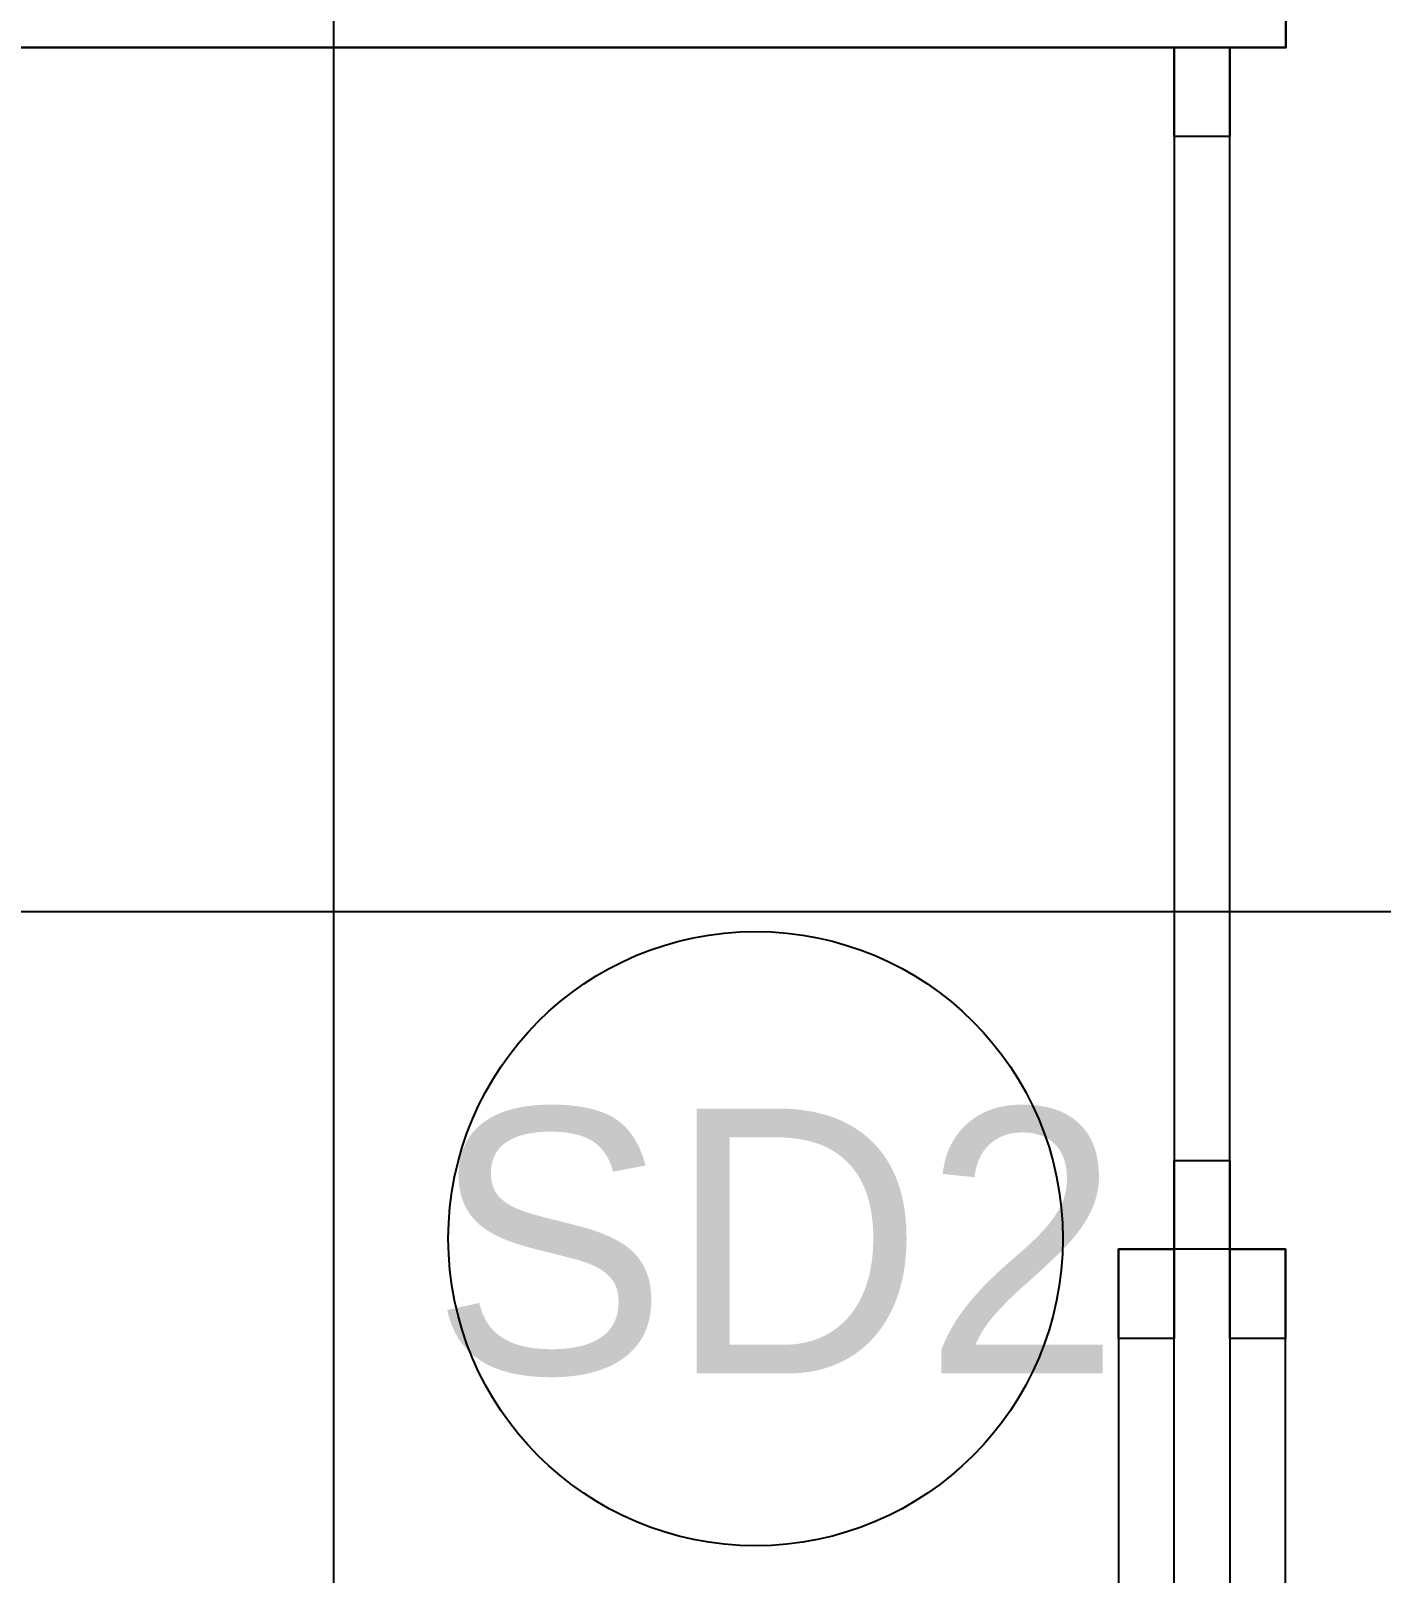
# Model space of a CAD drawing. Header units: millimetres. Extents: x 173236 to 801264, y -94969 to 615039.
# Drawn here: x 637255 to 638266, y 134150 to 135305 of the extents above; entities that cross this region are included whole.
import ezdxf
from ezdxf.enums import TextEntityAlignment as Align

# ---------------------------------------------------------------- set-up
doc = ezdxf.new("R2010")
doc.units = ezdxf.units.MM
doc.header["$MEASUREMENT"] = 0
doc.layers.add('00-Def-points', color=7, linetype='Continuous', plot=False)
for name, color, linetype in [('VOX-A-ANNO-DRTAG', 183, 'Continuous'), ('VOX-A-ANNO-GRID-LINE', 254, 'Continuous'), ('VOX-A-ANNO-SECT-LINE', 201, 'Continuous'), ('VOX-A-FURN-LAYOUT', 93, 'Continuous')]:
    doc.layers.add(name, color=color, linetype=linetype)
doc.layers.add('VOX-A-WALL-SECT', color=1, linetype='Continuous', lineweight=30)
doc.styles.add('2 mm Rotis Annotative', font='', dxfattribs={"height": 2})
doc.styles.get('2 mm Rotis Annotative').set_extended_font_data('Rotis Sans Serif')

# ---------------------------------------------------------------- blocks, each defined once
blk = doc.blocks.new('dd')
at = {"layer": 'VOX-A-ANNO-GRID-LINE', "transparency": 33554610}
blk.add_line((725680.4, 156772.6), (697939.5, 156772.6), dxfattribs=at)
blk = doc.blocks.new('VOX-A-DOOR-TAG')
at = {"layer": 'VOX-A-ANNO-DRTAG'}
blk.add_circle((0, 0), 2.3, dxfattribs=at)
at = {"style": '2 mm Rotis Annotative', "flags": 1}
blk.add_attdef('DOORDIMENSION', (-9.696, -3.017), '', height=1.984, dxfattribs=at)
at = {"layer": 'VOX-A-ANNO-DRTAG', "style": '2 mm Rotis Annotative'}
blk.add_attdef('D1', text='', height=1.984, dxfattribs=at).set_placement((0.152, -0.017), align=Align.MIDDLE)
blk = doc.blocks.new('DOOR & WINDOW')
at = {"xscale": 100, "yscale": 100, "zscale": 100}
blk.add_blockref('VOX-A-DOOR-TAG', (752737.1, 148671.2), dxfattribs=at).add_auto_attribs({'D1': 'SD2'})
blk = doc.blocks.new('WC SLIDING DOOR')
at = {"layer": 'VOX-A-FURN-LAYOUT'}
for points in [[(625726.7, 65711.7), (626626.7, 65711.7), (626626.7, 65753.4), (625726.7, 65753.4)], [(626626.7, 65670), (627526.7, 65670), (627526.7, 65711.7), (626626.7, 65711.7)], [(625726.7, 65628.4), (626626.7, 65628.4), (626626.7, 65670), (625726.7, 65670)]]:
    blk.add_lwpolyline(points, dxfattribs=at)
for points in [[(626560, 65753.4), (626626.7, 65753.4), (626626.7, 65711.7), (626560, 65711.7)], [(626626.7, 65711.7), (626693.3, 65711.7), (626693.3, 65670), (626626.7, 65670)], [(627460, 65711.7), (627526.7, 65711.7), (627526.7, 65670), (627460, 65670)], [(626560, 65670), (626626.7, 65670), (626626.7, 65628.4), (626560, 65628.4)]]:
    blk.add_lwpolyline(points, close=True, dxfattribs=at)
blk = doc.blocks.new('TYPICAL FLOOR PLAN')
at = {"layer": 'VOX-A-WALL-SECT'}
blk.add_lwpolyline([(981780, 121867.6), (981779.9, 120799.4), (982009.9, 120799.4), (982009.9, 121742.6), (983960.2, 121742.6), (983960.2, 121867.6)], close=True, dxfattribs=at)
at = {"layer": '00-Def-points', "rotation": 90}
blk.add_blockref('WC SLIDING DOOR', (1049588.3, -505784.1), dxfattribs=at)

msp = doc.modelspace()

# ---------------------------------------------------------------- block references
at = {"layer": '00-Def-points'}
msp.add_blockref('DOOR & WINDOW', (-114939.7, -14270.5), dxfattribs=at)
at = {"layer": 'VOX-A-ANNO-GRID-LINE'}
msp.add_blockref('dd', (-68075.9, -22127.2), dxfattribs=at)

# ---------------------------------------------------------------- next in the draw order: block references
msp.add_blockref('TYPICAL FLOOR PLAN', (-345765.8, 13550.1))

# ---------------------------------------------------------------- next in the draw order: linework, layer by layer
at = {"layer": 'VOX-A-ANNO-SECT-LINE'}
msp.add_line((637481.8, 119404.4), (637481.8, 145612.9), dxfattribs=at)

doc.saveas('drawing.dxf')
